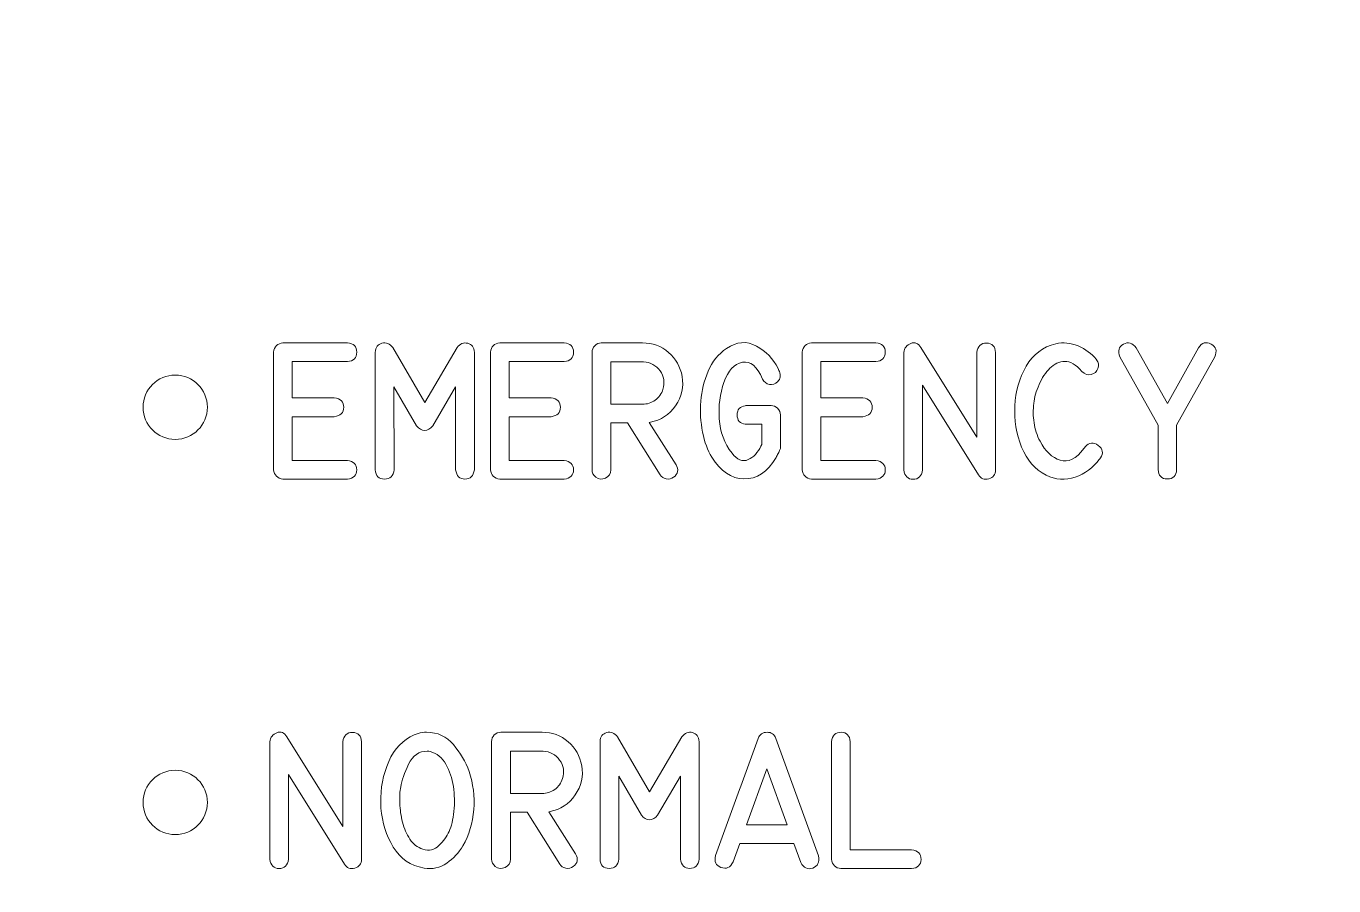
# Model space of a CAD drawing. Header units: millimetres. Extents: x -213 to 146, y -128 to 100.
# Drawn here: x -33.68 to -3.2, y -110.78 to -90.73 of the extents above; entities that cross this region are included whole.
import ezdxf

# ---------------------------------------------------------------- set-up
doc = ezdxf.new("R2010")
doc.units = ezdxf.units.MM
doc.header["$MEASUREMENT"] = 0
doc.layers.add('CUT', color=7, linetype='Continuous')
doc.layers.add('Engrave', color=7, linetype='Continuous')

msp = doc.modelspace()

# ---------------------------------------------------------------- linework, layer by layer
at = {"layer": 'CUT', "color": 250, "lineweight": 9}
msp.add_open_spline([(44.8641, -128.0302), (44.8641, -128.0302), (65.7599, -128.0302), (65.7599, -128.0302), (65.7599, -128.0302), (66.158, -128.03), (66.5397, -127.8716), (66.821, -127.5899), (66.821, -127.5899), (67.1023, -127.3083), (67.2602, -126.9283), (67.2599, -126.5302), (67.2599, -126.5302), (67.2599, -126.5302), (67.2599, -114.5427), (67.2599, -114.5427), (67.2599, -114.5427), (67.2589, -112.9524), (67.8897, -111.4269), (69.0135, -110.3017), (69.0135, -110.3017), (70.1373, -109.1764), (71.6696, -108.5437), (73.2599, -108.5427), (73.2599, -108.5427), (73.2599, -108.5427), (75.7224, -108.5427), (75.7224, -108.5427), (75.7224, -108.5427), (76.1205, -108.5425), (76.5022, -108.3841), (76.7835, -108.1024), (76.7835, -108.1024), (77.0648, -107.8208), (77.2227, -107.4408), (77.2224, -107.0427), (77.2224, -107.0427), (77.2224, -107.0427), (77.2224, -74.4177), (77.2224, -74.4177), (77.2224, -74.4177), (77.2222, -74.0196), (77.0638, -73.638), (76.7821, -73.3567), (76.7821, -73.3567), (76.5005, -73.0754), (76.1205, -72.9175), (75.7224, -72.9177), (75.7224, -72.9177), (75.7224, -72.9177), (73.2599, -72.9177), (73.2599, -72.9177), (73.2599, -72.9177), (71.6696, -72.9187), (70.1441, -72.288), (69.0189, -71.1642), (69.0189, -71.1642), (67.8937, -70.0404), (67.2609, -68.508), (67.2599, -66.9177), (67.2599, -66.9177), (67.2599, -66.9177), (67.2599, -54.9302), (67.2599, -54.9302), (67.2599, -54.9302), (67.2597, -54.5321), (67.1013, -54.1505), (66.8196, -53.8692), (66.8196, -53.8692), (66.538, -53.5879), (66.158, -53.43), (65.7599, -53.4302), (65.7599, -53.4302), (65.7599, -53.4302), (-55.7651, -53.4302), (-55.7651, -53.4302), (-55.7651, -53.4302), (-56.1631, -53.4305), (-56.5448, -53.5889), (-56.8261, -53.8705), (-56.8261, -53.8705), (-57.1074, -54.1522), (-57.2653, -54.5321), (-57.2651, -54.9302), (-57.2651, -54.9302), (-57.2651, -54.9302), (-57.2651, -66.9177), (-57.2651, -66.9177), (-57.2651, -66.9177), (-57.2641, -68.508), (-57.8948, -70.0336), (-59.0186, -71.1588), (-59.0186, -71.1588), (-60.1424, -72.284), (-61.6748, -72.9167), (-63.2651, -72.9177), (-63.2651, -72.9177), (-63.2651, -72.9177), (-65.7276, -72.9177), (-65.7276, -72.9177), (-65.7276, -72.9177), (-66.1256, -72.918), (-66.5073, -73.0764), (-66.7886, -73.358), (-66.7886, -73.358), (-67.0699, -73.6397), (-67.2278, -74.0196), (-67.2276, -74.4177), (-67.2276, -74.4177), (-67.2276, -74.4177), (-67.2276, -107.0427), (-67.2276, -107.0427), (-67.2276, -107.0427), (-67.2273, -107.4408), (-67.0689, -107.8225), (-66.7873, -108.1038), (-66.7873, -108.1038), (-66.5056, -108.3851), (-66.1256, -108.543), (-65.7276, -108.5427), (-65.7276, -108.5427), (-65.7276, -108.5427), (-63.2651, -108.5427), (-63.2651, -108.5427), (-63.2651, -108.5427), (-61.6748, -108.5417), (-60.1492, -109.1725), (-59.024, -110.2963), (-59.024, -110.2963), (-57.8988, -111.4201), (-57.2661, -112.9524), (-57.2651, -114.5427), (-57.2651, -114.5427), (-57.2651, -114.5427), (-57.2651, -126.5302), (-57.2651, -126.5302), (-57.2651, -126.5302), (-57.2648, -126.9283), (-57.1064, -127.31), (-56.8248, -127.5913), (-56.8248, -127.5913), (-56.5431, -127.8726), (-56.1631, -128.0305), (-55.7651, -128.0302), (-55.7651, -128.0302), (-55.7651, -128.0302), (44.8641, -128.0302), (44.8641, -128.0302)], degree=3, knots=[0, 0, 0, 0, 0.0263158, 0.0263158, 0.0263158, 0.0263158, 0.0526316, 0.0526316, 0.0526316, 0.0526316, 0.0789474, 0.0789474, 0.0789474, 0.0789474, 0.1052632, 0.1052632, 0.1052632, 0.1052632, 0.1315789, 0.1315789, 0.1315789, 0.1315789, 0.1578947, 0.1578947, 0.1578947, 0.1578947, 0.1842105, 0.1842105, 0.1842105, 0.1842105, 0.2105263, 0.2105263, 0.2105263, 0.2105263, 0.2368421, 0.2368421, 0.2368421, 0.2368421, 0.2631579, 0.2631579, 0.2631579, 0.2631579, 0.2894737, 0.2894737, 0.2894737, 0.2894737, 0.3157895, 0.3157895, 0.3157895, 0.3157895, 0.3421053, 0.3421053, 0.3421053, 0.3421053, 0.3684211, 0.3684211, 0.3684211, 0.3684211, 0.3947368, 0.3947368, 0.3947368, 0.3947368, 0.4210526, 0.4210526, 0.4210526, 0.4210526, 0.4473684, 0.4473684, 0.4473684, 0.4473684, 0.4736842, 0.4736842, 0.4736842, 0.4736842, 0.5, 0.5, 0.5, 0.5, 0.5263158, 0.5263158, 0.5263158, 0.5263158, 0.5526316, 0.5526316, 0.5526316, 0.5526316, 0.5789474, 0.5789474, 0.5789474, 0.5789474, 0.6052632, 0.6052632, 0.6052632, 0.6052632, 0.6315789, 0.6315789, 0.6315789, 0.6315789, 0.6578947, 0.6578947, 0.6578947, 0.6578947, 0.6842105, 0.6842105, 0.6842105, 0.6842105, 0.7105263, 0.7105263, 0.7105263, 0.7105263, 0.7368421, 0.7368421, 0.7368421, 0.7368421, 0.7631579, 0.7631579, 0.7631579, 0.7631579, 0.7894737, 0.7894737, 0.7894737, 0.7894737, 0.8157895, 0.8157895, 0.8157895, 0.8157895, 0.8421053, 0.8421053, 0.8421053, 0.8421053, 0.8684211, 0.8684211, 0.8684211, 0.8684211, 0.8947368, 0.8947368, 0.8947368, 0.8947368, 0.9210526, 0.9210526, 0.9210526, 0.9210526, 0.9473684, 0.9473684, 0.9473684, 0.9473684, 1, 1, 1, 1], dxfattribs=at)
at = {"layer": 'Engrave', "color": 240, "lineweight": 9}
for points, knots in [([(-26.1956, -98.549), (-26.1956, -98.549), (-27.481, -98.549), (-27.481, -98.549), (-27.481, -98.549), (-27.481, -98.549), (-27.481, -99.3973), (-27.481, -99.3973), (-27.481, -99.3973), (-27.481, -99.3973), (-26.501, -99.3973), (-26.501, -99.3973), (-26.501, -99.3973), (-26.3544, -99.419), (-26.2814, -99.4925), (-26.2819, -99.6179), (-26.2819, -99.6179), (-26.2824, -99.7439), (-26.3555, -99.8169), (-26.501, -99.8375), (-26.501, -99.8375), (-26.501, -99.8375), (-27.481, -99.8375), (-27.481, -99.8375), (-27.481, -99.8375), (-27.481, -99.8375), (-27.481, -100.8562), (-27.481, -100.8562), (-27.481, -100.8562), (-27.481, -100.8562), (-26.1956, -100.8562), (-26.1956, -100.8562), (-26.1956, -100.8562), (-26.0501, -100.8779), (-25.9771, -100.9504), (-25.9771, -101.0747), (-25.9771, -101.0747), (-25.9771, -101.1986), (-26.0501, -101.2711), (-26.1956, -101.2917), (-26.1956, -101.2917), (-26.1956, -101.2917), (-27.6964, -101.2917), (-27.6964, -101.2917), (-27.6964, -101.2917), (-27.8255, -101.2753), (-27.899, -101.2017), (-27.9165, -101.0716), (-27.9165, -101.0716), (-27.9165, -101.0716), (-27.9165, -98.3337), (-27.9165, -98.3337), (-27.9165, -98.3337), (-27.8969, -98.1971), (-27.8234, -98.1252), (-27.6964, -98.1167), (-27.6964, -98.1167), (-27.6964, -98.1167), (-26.1956, -98.1167), (-26.1956, -98.1167), (-26.1956, -98.1167), (-26.0501, -98.1278), (-25.9771, -98.2008), (-25.9776, -98.3347), (-25.9776, -98.3347), (-25.9782, -98.4686), (-26.0512, -98.54), (-26.1956, -98.549)], [0, 0, 0, 0, 0.0555556, 0.0555556, 0.0555556, 0.0555556, 0.1111111, 0.1111111, 0.1111111, 0.1111111, 0.1666667, 0.1666667, 0.1666667, 0.1666667, 0.2222222, 0.2222222, 0.2222222, 0.2222222, 0.2777778, 0.2777778, 0.2777778, 0.2777778, 0.3333333, 0.3333333, 0.3333333, 0.3333333, 0.3888889, 0.3888889, 0.3888889, 0.3888889, 0.4444444, 0.4444444, 0.4444444, 0.4444444, 0.5, 0.5, 0.5, 0.5, 0.5555556, 0.5555556, 0.5555556, 0.5555556, 0.6111111, 0.6111111, 0.6111111, 0.6111111, 0.6666667, 0.6666667, 0.6666667, 0.6666667, 0.7222222, 0.7222222, 0.7222222, 0.7222222, 0.7777778, 0.7777778, 0.7777778, 0.7777778, 0.8333333, 0.8333333, 0.8333333, 0.8333333, 0.8888889, 0.8888889, 0.8888889, 0.8888889, 1, 1, 1, 1]), ([(-23.235, -101.0747), (-23.2578, -101.2192), (-23.3308, -101.2917), (-23.4541, -101.2912), (-23.4541, -101.2912), (-23.5779, -101.2906), (-23.6504, -101.2181), (-23.6721, -101.0747), (-23.6721, -101.0747), (-23.6721, -101.0747), (-23.6721, -99.1385), (-23.6721, -99.1385), (-23.6721, -99.1385), (-23.6721, -99.1385), (-24.2039, -100.0482), (-24.2039, -100.0482), (-24.2039, -100.0482), (-24.2605, -100.1164), (-24.324, -100.1524), (-24.3939, -100.1556), (-24.3939, -100.1556), (-24.4637, -100.1582), (-24.5256, -100.1228), (-24.5807, -100.0482), (-24.5807, -100.0482), (-24.5807, -100.0482), (-25.1093, -99.1428), (-25.1093, -99.1428), (-25.1093, -99.1428), (-25.1093, -99.1428), (-25.1077, -101.0747), (-25.1077, -101.0747), (-25.1077, -101.0747), (-25.1241, -101.2181), (-25.1987, -101.2901), (-25.3316, -101.2896), (-25.3316, -101.2896), (-25.4644, -101.2891), (-25.5358, -101.2171), (-25.5464, -101.0747), (-25.5464, -101.0747), (-25.5464, -101.0747), (-25.5464, -98.3368), (-25.5464, -98.3368), (-25.5464, -98.3368), (-25.5379, -98.2178), (-25.4861, -98.1469), (-25.3898, -98.1236), (-25.3898, -98.1236), (-25.2935, -98.1003), (-25.2098, -98.1331), (-25.1384, -98.222), (-25.1384, -98.222), (-25.1384, -98.222), (-24.3928, -99.5042), (-24.3928, -99.5042), (-24.3928, -99.5042), (-24.3928, -99.5042), (-23.6393, -98.222), (-23.6393, -98.222), (-23.6393, -98.222), (-23.5684, -98.1331), (-23.4853, -98.1008), (-23.3906, -98.1246), (-23.3906, -98.1246), (-23.2964, -98.1484), (-23.244, -98.2188), (-23.235, -98.3368), (-23.235, -98.3368), (-23.235, -98.3368), (-23.235, -101.0747), (-23.235, -101.0747)], [0, 0, 0, 0, 0.0526316, 0.0526316, 0.0526316, 0.0526316, 0.1052632, 0.1052632, 0.1052632, 0.1052632, 0.1578947, 0.1578947, 0.1578947, 0.1578947, 0.2105263, 0.2105263, 0.2105263, 0.2105263, 0.2631579, 0.2631579, 0.2631579, 0.2631579, 0.3157895, 0.3157895, 0.3157895, 0.3157895, 0.3684211, 0.3684211, 0.3684211, 0.3684211, 0.4210526, 0.4210526, 0.4210526, 0.4210526, 0.4736842, 0.4736842, 0.4736842, 0.4736842, 0.5263158, 0.5263158, 0.5263158, 0.5263158, 0.5789474, 0.5789474, 0.5789474, 0.5789474, 0.6315789, 0.6315789, 0.6315789, 0.6315789, 0.6842105, 0.6842105, 0.6842105, 0.6842105, 0.7368421, 0.7368421, 0.7368421, 0.7368421, 0.7894737, 0.7894737, 0.7894737, 0.7894737, 0.8421053, 0.8421053, 0.8421053, 0.8421053, 0.8947368, 0.8947368, 0.8947368, 0.8947368, 1, 1, 1, 1]), ([(-21.1421, -98.549), (-21.1421, -98.549), (-22.4275, -98.549), (-22.4275, -98.549), (-22.4275, -98.549), (-22.4275, -98.549), (-22.4275, -99.3973), (-22.4275, -99.3973), (-22.4275, -99.3973), (-22.4275, -99.3973), (-21.4475, -99.3973), (-21.4475, -99.3973), (-21.4475, -99.3973), (-21.3009, -99.419), (-21.2279, -99.4925), (-21.2284, -99.6179), (-21.2284, -99.6179), (-21.2289, -99.7439), (-21.302, -99.8169), (-21.4475, -99.8375), (-21.4475, -99.8375), (-21.4475, -99.8375), (-22.4275, -99.8375), (-22.4275, -99.8375), (-22.4275, -99.8375), (-22.4275, -99.8375), (-22.4275, -100.8562), (-22.4275, -100.8562), (-22.4275, -100.8562), (-22.4275, -100.8562), (-21.1421, -100.8562), (-21.1421, -100.8562), (-21.1421, -100.8562), (-20.9966, -100.8779), (-20.9236, -100.9504), (-20.9236, -101.0747), (-20.9236, -101.0747), (-20.9236, -101.1986), (-20.9966, -101.2711), (-21.1421, -101.2917), (-21.1421, -101.2917), (-21.1421, -101.2917), (-22.6429, -101.2917), (-22.6429, -101.2917), (-22.6429, -101.2917), (-22.772, -101.2753), (-22.8455, -101.2017), (-22.863, -101.0716), (-22.863, -101.0716), (-22.863, -101.0716), (-22.863, -98.3337), (-22.863, -98.3337), (-22.863, -98.3337), (-22.8434, -98.1971), (-22.7699, -98.1252), (-22.6429, -98.1167), (-22.6429, -98.1167), (-22.6429, -98.1167), (-21.1421, -98.1167), (-21.1421, -98.1167), (-21.1421, -98.1167), (-20.9966, -98.1278), (-20.9236, -98.2008), (-20.9241, -98.3347), (-20.9241, -98.3347), (-20.9247, -98.4686), (-20.9977, -98.54), (-21.1421, -98.549)], [0, 0, 0, 0, 0.0555556, 0.0555556, 0.0555556, 0.0555556, 0.1111111, 0.1111111, 0.1111111, 0.1111111, 0.1666667, 0.1666667, 0.1666667, 0.1666667, 0.2222222, 0.2222222, 0.2222222, 0.2222222, 0.2777778, 0.2777778, 0.2777778, 0.2777778, 0.3333333, 0.3333333, 0.3333333, 0.3333333, 0.3888889, 0.3888889, 0.3888889, 0.3888889, 0.4444444, 0.4444444, 0.4444444, 0.4444444, 0.5, 0.5, 0.5, 0.5, 0.5555556, 0.5555556, 0.5555556, 0.5555556, 0.6111111, 0.6111111, 0.6111111, 0.6111111, 0.6666667, 0.6666667, 0.6666667, 0.6666667, 0.7222222, 0.7222222, 0.7222222, 0.7222222, 0.7777778, 0.7777778, 0.7777778, 0.7777778, 0.8333333, 0.8333333, 0.8333333, 0.8333333, 0.8888889, 0.8888889, 0.8888889, 0.8888889, 1, 1, 1, 1]), ([(-18.535, -100.9551), (-18.4688, -101.0721), (-18.4874, -101.17), (-18.5905, -101.2499), (-18.5905, -101.2499), (-18.6403, -101.2848), (-18.6974, -101.297), (-18.762, -101.2853), (-18.762, -101.2853), (-18.8266, -101.2742), (-18.8736, -101.242), (-18.9038, -101.1896), (-18.9038, -101.1896), (-18.9038, -101.1896), (-19.6679, -99.9815), (-19.6679, -99.9815), (-19.6679, -99.9815), (-19.6679, -99.9815), (-20.0558, -99.9815), (-20.0558, -99.9815), (-20.0558, -99.9815), (-20.0558, -99.9815), (-20.0558, -101.0732), (-20.0558, -101.0732), (-20.0558, -101.0732), (-20.0558, -101.1631), (-20.0966, -101.2277), (-20.178, -101.2679), (-20.178, -101.2679), (-20.2601, -101.3076), (-20.3363, -101.3002), (-20.4077, -101.2451), (-20.4077, -101.2451), (-20.4643, -101.2028), (-20.4929, -101.1456), (-20.4929, -101.0732), (-20.4929, -101.0732), (-20.4929, -101.0732), (-20.4929, -98.3337), (-20.4929, -98.3337), (-20.4929, -98.3337), (-20.4929, -98.2739), (-20.4717, -98.2225), (-20.4299, -98.1802), (-20.4299, -98.1802), (-20.3881, -98.1379), (-20.3368, -98.1167), (-20.2759, -98.1167), (-20.2759, -98.1167), (-20.2759, -98.1167), (-19.3134, -98.1167), (-19.3134, -98.1167), (-19.3134, -98.1167), (-19.0816, -98.1167), (-18.8805, -98.1903), (-18.7101, -98.3374), (-18.7101, -98.3374), (-18.5397, -98.485), (-18.4334, -98.6718), (-18.3921, -98.8983), (-18.3921, -98.8983), (-18.3487, -99.1412), (-18.4, -99.3682), (-18.5466, -99.5793), (-18.5466, -99.5793), (-18.6927, -99.791), (-18.8869, -99.919), (-19.1287, -99.9645), (-19.1287, -99.9645), (-19.1287, -99.9645), (-19.1583, -99.9693), (-19.1583, -99.9693), (-19.1583, -99.9693), (-19.1583, -99.9693), (-18.535, -100.9551), (-18.535, -100.9551)], [0, 0, 0, 0, 0.05, 0.05, 0.05, 0.05, 0.1, 0.1, 0.1, 0.1, 0.15, 0.15, 0.15, 0.15, 0.2, 0.2, 0.2, 0.2, 0.25, 0.25, 0.25, 0.25, 0.3, 0.3, 0.3, 0.3, 0.35, 0.35, 0.35, 0.35, 0.4, 0.4, 0.4, 0.4, 0.45, 0.45, 0.45, 0.45, 0.5, 0.5, 0.5, 0.5, 0.55, 0.55, 0.55, 0.55, 0.6, 0.6, 0.6, 0.6, 0.65, 0.65, 0.65, 0.65, 0.7, 0.7, 0.7, 0.7, 0.75, 0.75, 0.75, 0.75, 0.8, 0.8, 0.8, 0.8, 0.85, 0.85, 0.85, 0.85, 0.9, 0.9, 0.9, 0.9, 1, 1, 1, 1]), ([(-16.9056, -100.0127), (-16.9056, -100.0127), (-16.9194, -100.0111), (-16.9194, -100.0111), (-16.9194, -100.0111), (-17.0459, -99.9958), (-17.1088, -99.9238), (-17.1088, -99.7957), (-17.1088, -99.7957), (-17.1088, -99.6677), (-17.0459, -99.5957), (-16.9194, -99.5804), (-16.9194, -99.5804), (-16.9194, -99.5804), (-16.9056, -99.5772), (-16.9056, -99.5772), (-16.9056, -99.5772), (-16.9056, -99.5772), (-16.8919, -99.5772), (-16.8919, -99.5772), (-16.8919, -99.5772), (-16.8919, -99.5772), (-16.3199, -99.5772), (-16.3199, -99.5772), (-16.3199, -99.5772), (-16.2595, -99.5772), (-16.2082, -99.5984), (-16.1653, -99.6412), (-16.1653, -99.6412), (-16.1225, -99.6841), (-16.1013, -99.7359), (-16.1013, -99.7957), (-16.1013, -99.7957), (-16.1013, -99.7957), (-16.1013, -100.5816), (-16.1013, -100.5816), (-16.1013, -100.5816), (-16.1013, -100.5816), (-16.1198, -100.6218), (-16.1198, -100.6218), (-16.1198, -100.6218), (-16.1198, -100.6218), (-16.1304, -100.6466), (-16.1304, -100.6466), (-16.1304, -100.6466), (-16.1304, -100.6466), (-16.1415, -100.6699), (-16.1415, -100.6699), (-16.1415, -100.6699), (-16.1415, -100.6699), (-16.1537, -100.6932), (-16.1537, -100.6932), (-16.1537, -100.6932), (-16.1537, -100.6932), (-16.1664, -100.7165), (-16.1664, -100.7165), (-16.1664, -100.7165), (-16.1664, -100.7165), (-16.177, -100.7398), (-16.177, -100.7398), (-16.177, -100.7398), (-16.177, -100.7398), (-16.1897, -100.7631), (-16.1897, -100.7631), (-16.1897, -100.7631), (-16.1897, -100.7631), (-16.2034, -100.7863), (-16.2034, -100.7863), (-16.2034, -100.7863), (-16.404, -101.1271), (-16.6532, -101.2938), (-16.9506, -101.2864), (-16.9506, -101.2864), (-17.2485, -101.2785), (-17.4983, -101.1102), (-17.701, -100.7816), (-17.701, -100.7816), (-17.7973, -100.6255), (-17.8682, -100.4302), (-17.9148, -100.1947), (-17.9148, -100.1947), (-17.9613, -99.9598), (-17.9756, -99.7195), (-17.9566, -99.474), (-17.9566, -99.474), (-17.9381, -99.2285), (-17.8809, -98.9951), (-17.7857, -98.7734), (-17.7857, -98.7734), (-17.6899, -98.5517), (-17.547, -98.3755), (-17.357, -98.2453), (-17.357, -98.2453), (-17.1189, -98.0839), (-16.8877, -98.0654), (-16.6622, -98.1887), (-16.6622, -98.1887), (-16.4368, -98.3125), (-16.2685, -98.4855), (-16.1569, -98.7088), (-16.1569, -98.7088), (-16.1569, -98.7088), (-16.1447, -98.7337), (-16.1447, -98.7337), (-16.1447, -98.7337), (-16.1447, -98.7337), (-16.1352, -98.7554), (-16.1352, -98.7554), (-16.1352, -98.7554), (-16.1352, -98.7554), (-16.123, -98.7787), (-16.123, -98.7787), (-16.123, -98.7787), (-16.0876, -98.8766), (-16.1013, -98.957), (-16.1632, -99.0189), (-16.1632, -99.0189), (-16.223, -99.0777), (-16.2881, -99.0999), (-16.3585, -99.0851), (-16.3585, -99.0851), (-16.4289, -99.0697), (-16.4828, -99.0285), (-16.5215, -98.9602), (-16.5215, -98.9602), (-16.6421, -98.6602), (-16.7977, -98.5294), (-16.9887, -98.5681), (-16.9887, -98.5681), (-17.1792, -98.6062), (-17.3221, -98.7623), (-17.4174, -99.0359), (-17.4174, -99.0359), (-17.5105, -99.3004), (-17.547, -99.5851), (-17.5274, -99.8894), (-17.5274, -99.8894), (-17.5078, -100.1937), (-17.4084, -100.4593), (-17.2295, -100.6853), (-17.2295, -100.6853), (-17.1067, -100.8435), (-16.9818, -100.8943), (-16.8543, -100.8377), (-16.8543, -100.8377), (-16.7273, -100.7805), (-16.6273, -100.6747), (-16.5538, -100.5196), (-16.5538, -100.5196), (-16.5538, -100.5196), (-16.5368, -100.4858), (-16.5368, -100.4858), (-16.5368, -100.4858), (-16.5368, -100.4858), (-16.5368, -100.0127), (-16.5368, -100.0127), (-16.5368, -100.0127), (-16.5368, -100.0127), (-16.9056, -100.0127), (-16.9056, -100.0127)], [0, 0, 0, 0, 0.0243902, 0.0243902, 0.0243902, 0.0243902, 0.0487805, 0.0487805, 0.0487805, 0.0487805, 0.0731707, 0.0731707, 0.0731707, 0.0731707, 0.097561, 0.097561, 0.097561, 0.097561, 0.1219512, 0.1219512, 0.1219512, 0.1219512, 0.1463415, 0.1463415, 0.1463415, 0.1463415, 0.1707317, 0.1707317, 0.1707317, 0.1707317, 0.195122, 0.195122, 0.195122, 0.195122, 0.2195122, 0.2195122, 0.2195122, 0.2195122, 0.2439024, 0.2439024, 0.2439024, 0.2439024, 0.2682927, 0.2682927, 0.2682927, 0.2682927, 0.2926829, 0.2926829, 0.2926829, 0.2926829, 0.3170732, 0.3170732, 0.3170732, 0.3170732, 0.3414634, 0.3414634, 0.3414634, 0.3414634, 0.3658537, 0.3658537, 0.3658537, 0.3658537, 0.3902439, 0.3902439, 0.3902439, 0.3902439, 0.4146341, 0.4146341, 0.4146341, 0.4146341, 0.4390244, 0.4390244, 0.4390244, 0.4390244, 0.4634146, 0.4634146, 0.4634146, 0.4634146, 0.4878049, 0.4878049, 0.4878049, 0.4878049, 0.5121951, 0.5121951, 0.5121951, 0.5121951, 0.5365854, 0.5365854, 0.5365854, 0.5365854, 0.5609756, 0.5609756, 0.5609756, 0.5609756, 0.5853659, 0.5853659, 0.5853659, 0.5853659, 0.6097561, 0.6097561, 0.6097561, 0.6097561, 0.6341463, 0.6341463, 0.6341463, 0.6341463, 0.6585366, 0.6585366, 0.6585366, 0.6585366, 0.6829268, 0.6829268, 0.6829268, 0.6829268, 0.7073171, 0.7073171, 0.7073171, 0.7073171, 0.7317073, 0.7317073, 0.7317073, 0.7317073, 0.7560976, 0.7560976, 0.7560976, 0.7560976, 0.7804878, 0.7804878, 0.7804878, 0.7804878, 0.804878, 0.804878, 0.804878, 0.804878, 0.8292683, 0.8292683, 0.8292683, 0.8292683, 0.8536585, 0.8536585, 0.8536585, 0.8536585, 0.8780488, 0.8780488, 0.8780488, 0.8780488, 0.902439, 0.902439, 0.902439, 0.902439, 0.9268293, 0.9268293, 0.9268293, 0.9268293, 0.9512195, 0.9512195, 0.9512195, 0.9512195, 1, 1, 1, 1]), ([(-13.8751, -98.549), (-13.8751, -98.549), (-15.1605, -98.549), (-15.1605, -98.549), (-15.1605, -98.549), (-15.1605, -98.549), (-15.1605, -99.3973), (-15.1605, -99.3973), (-15.1605, -99.3973), (-15.1605, -99.3973), (-14.1805, -99.3973), (-14.1805, -99.3973), (-14.1805, -99.3973), (-14.0339, -99.419), (-13.9609, -99.4925), (-13.9614, -99.6179), (-13.9614, -99.6179), (-13.9619, -99.7439), (-14.035, -99.8169), (-14.1805, -99.8375), (-14.1805, -99.8375), (-14.1805, -99.8375), (-15.1605, -99.8375), (-15.1605, -99.8375), (-15.1605, -99.8375), (-15.1605, -99.8375), (-15.1605, -100.8562), (-15.1605, -100.8562), (-15.1605, -100.8562), (-15.1605, -100.8562), (-13.8751, -100.8562), (-13.8751, -100.8562), (-13.8751, -100.8562), (-13.7296, -100.8779), (-13.6566, -100.9504), (-13.6566, -101.0747), (-13.6566, -101.0747), (-13.6566, -101.1986), (-13.7296, -101.2711), (-13.8751, -101.2917), (-13.8751, -101.2917), (-13.8751, -101.2917), (-15.3759, -101.2917), (-15.3759, -101.2917), (-15.3759, -101.2917), (-15.505, -101.2753), (-15.5785, -101.2017), (-15.596, -101.0716), (-15.596, -101.0716), (-15.596, -101.0716), (-15.596, -98.3337), (-15.596, -98.3337), (-15.596, -98.3337), (-15.5764, -98.1971), (-15.5029, -98.1252), (-15.3759, -98.1167), (-15.3759, -98.1167), (-15.3759, -98.1167), (-13.8751, -98.1167), (-13.8751, -98.1167), (-13.8751, -98.1167), (-13.7296, -98.1278), (-13.6566, -98.2008), (-13.6571, -98.3347), (-13.6571, -98.3347), (-13.6577, -98.4686), (-13.7307, -98.54), (-13.8751, -98.549)], [0, 0, 0, 0, 0.0555556, 0.0555556, 0.0555556, 0.0555556, 0.1111111, 0.1111111, 0.1111111, 0.1111111, 0.1666667, 0.1666667, 0.1666667, 0.1666667, 0.2222222, 0.2222222, 0.2222222, 0.2222222, 0.2777778, 0.2777778, 0.2777778, 0.2777778, 0.3333333, 0.3333333, 0.3333333, 0.3333333, 0.3888889, 0.3888889, 0.3888889, 0.3888889, 0.4444444, 0.4444444, 0.4444444, 0.4444444, 0.5, 0.5, 0.5, 0.5, 0.5555556, 0.5555556, 0.5555556, 0.5555556, 0.6111111, 0.6111111, 0.6111111, 0.6111111, 0.6666667, 0.6666667, 0.6666667, 0.6666667, 0.7222222, 0.7222222, 0.7222222, 0.7222222, 0.7777778, 0.7777778, 0.7777778, 0.7777778, 0.8333333, 0.8333333, 0.8333333, 0.8333333, 0.8888889, 0.8888889, 0.8888889, 0.8888889, 1, 1, 1, 1]), ([(-11.0849, -101.0779), (-11.0849, -101.1864), (-11.1373, -101.2552), (-11.2421, -101.2848), (-11.2421, -101.2848), (-11.3474, -101.3139), (-11.4283, -101.2832), (-11.4865, -101.1922), (-11.4865, -101.1922), (-11.4865, -101.1922), (-12.7888, -99.1041), (-12.7888, -99.1041), (-12.7888, -99.1041), (-12.7888, -99.1041), (-12.7888, -101.0779), (-12.7888, -101.0779), (-12.7888, -101.0779), (-12.8116, -101.2224), (-12.8846, -101.2949), (-13.0079, -101.2949), (-13.0079, -101.2949), (-13.1317, -101.2949), (-13.2042, -101.2224), (-13.2259, -101.0779), (-13.2259, -101.0779), (-13.2259, -101.0779), (-13.2259, -98.34), (-13.2259, -98.34), (-13.2259, -98.34), (-13.2106, -98.2326), (-13.1555, -98.1617), (-13.0608, -98.1273), (-13.0608, -98.1273), (-12.9661, -98.0934), (-12.8872, -98.1257), (-12.8243, -98.2236), (-12.8243, -98.2236), (-12.8243, -98.2236), (-11.522, -100.3149), (-11.522, -100.3149), (-11.522, -100.3149), (-11.522, -100.3149), (-11.522, -98.34), (-11.522, -98.34), (-11.522, -98.34), (-11.5024, -98.1924), (-11.4273, -98.1188), (-11.2966, -98.1204), (-11.2966, -98.1204), (-11.1659, -98.122), (-11.0955, -98.195), (-11.0849, -98.34), (-11.0849, -98.34), (-11.0849, -98.34), (-11.0849, -101.0779), (-11.0849, -101.0779)], [0, 0, 0, 0, 0.0666667, 0.0666667, 0.0666667, 0.0666667, 0.1333333, 0.1333333, 0.1333333, 0.1333333, 0.2, 0.2, 0.2, 0.2, 0.2666667, 0.2666667, 0.2666667, 0.2666667, 0.3333333, 0.3333333, 0.3333333, 0.3333333, 0.4, 0.4, 0.4, 0.4, 0.4666667, 0.4666667, 0.4666667, 0.4666667, 0.5333333, 0.5333333, 0.5333333, 0.5333333, 0.6, 0.6, 0.6, 0.6, 0.6666667, 0.6666667, 0.6666667, 0.6666667, 0.7333333, 0.7333333, 0.7333333, 0.7333333, 0.8, 0.8, 0.8, 0.8, 0.8666667, 0.8666667, 0.8666667, 0.8666667, 1, 1, 1, 1]), ([(-8.6434, -100.7953), (-8.6434, -100.7953), (-8.6571, -100.816), (-8.6571, -100.816), (-8.6571, -100.816), (-8.6603, -100.8197), (-8.6629, -100.8234), (-8.665, -100.8266), (-8.665, -100.8266), (-8.6666, -100.8297), (-8.6688, -100.8329), (-8.6709, -100.8361), (-8.6709, -100.8361), (-8.8127, -101.0271), (-8.9984, -101.1631), (-9.2286, -101.2446), (-9.2286, -101.2446), (-9.4583, -101.3256), (-9.6848, -101.3108), (-9.9081, -101.2002), (-9.9081, -101.2002), (-10.1674, -101.071), (-10.3579, -100.852), (-10.4796, -100.5429), (-10.4796, -100.5429), (-10.6007, -100.2339), (-10.6531, -99.9127), (-10.6362, -99.5793), (-10.6362, -99.5793), (-10.6187, -99.2459), (-10.5309, -98.9401), (-10.3727, -98.6607), (-10.3727, -98.6607), (-10.2139, -98.3818), (-9.9837, -98.2072), (-9.6816, -98.1368), (-9.6816, -98.1368), (-9.508, -98.0966), (-9.335, -98.1135), (-9.1625, -98.1871), (-9.1625, -98.1871), (-8.99, -98.2612), (-8.8481, -98.3649), (-8.7375, -98.4982), (-8.7375, -98.4982), (-8.7365, -98.4982), (-8.7338, -98.5014), (-8.7301, -98.5088), (-8.7301, -98.5088), (-8.6825, -98.5707), (-8.6725, -98.639), (-8.7005, -98.7125), (-8.7005, -98.7125), (-8.7285, -98.7866), (-8.7793, -98.8327), (-8.854, -98.8517), (-8.854, -98.8517), (-8.9333, -98.8723), (-9.0069, -98.8485), (-9.0741, -98.7803), (-9.0741, -98.7803), (-9.2127, -98.6189), (-9.3461, -98.5416), (-9.4741, -98.5474), (-9.4741, -98.5474), (-9.6022, -98.5538), (-9.717, -98.6067), (-9.8181, -98.7057), (-9.8181, -98.7057), (-9.9197, -98.8051), (-10.0038, -98.9321), (-10.071, -99.0872), (-10.071, -99.0872), (-10.1382, -99.2422), (-10.1795, -99.3872), (-10.1949, -99.5227), (-10.1949, -99.5227), (-10.2134, -99.6735), (-10.2118, -99.8254), (-10.1896, -99.9778), (-10.1896, -99.9778), (-10.1674, -100.1302), (-10.1208, -100.2736), (-10.0493, -100.408), (-10.0493, -100.408), (-9.925, -100.6435), (-9.7689, -100.7911), (-9.5805, -100.8504), (-9.5805, -100.8504), (-9.3916, -100.9102), (-9.2074, -100.8197), (-9.0275, -100.58), (-9.0275, -100.58), (-9.0191, -100.5699), (-9.0095, -100.5562), (-8.9979, -100.5398), (-8.9979, -100.5398), (-8.9011, -100.4323), (-8.7984, -100.4212), (-8.6904, -100.5064), (-8.6904, -100.5064), (-8.5825, -100.5916), (-8.5666, -100.6879), (-8.6434, -100.7953)], [0, 0, 0, 0, 0.037037, 0.037037, 0.037037, 0.037037, 0.0740741, 0.0740741, 0.0740741, 0.0740741, 0.1111111, 0.1111111, 0.1111111, 0.1111111, 0.1481481, 0.1481481, 0.1481481, 0.1481481, 0.1851852, 0.1851852, 0.1851852, 0.1851852, 0.2222222, 0.2222222, 0.2222222, 0.2222222, 0.2592593, 0.2592593, 0.2592593, 0.2592593, 0.2962963, 0.2962963, 0.2962963, 0.2962963, 0.3333333, 0.3333333, 0.3333333, 0.3333333, 0.3703704, 0.3703704, 0.3703704, 0.3703704, 0.4074074, 0.4074074, 0.4074074, 0.4074074, 0.4444444, 0.4444444, 0.4444444, 0.4444444, 0.4814815, 0.4814815, 0.4814815, 0.4814815, 0.5185185, 0.5185185, 0.5185185, 0.5185185, 0.5555556, 0.5555556, 0.5555556, 0.5555556, 0.5925926, 0.5925926, 0.5925926, 0.5925926, 0.6296296, 0.6296296, 0.6296296, 0.6296296, 0.6666667, 0.6666667, 0.6666667, 0.6666667, 0.7037037, 0.7037037, 0.7037037, 0.7037037, 0.7407407, 0.7407407, 0.7407407, 0.7407407, 0.7777778, 0.7777778, 0.7777778, 0.7777778, 0.8148148, 0.8148148, 0.8148148, 0.8148148, 0.8518519, 0.8518519, 0.8518519, 0.8518519, 0.8888889, 0.8888889, 0.8888889, 0.8888889, 0.9259259, 0.9259259, 0.9259259, 0.9259259, 1, 1, 1, 1]), ([(-6.3531, -98.2299), (-6.2727, -98.1088), (-6.1753, -98.0802), (-6.061, -98.1432), (-6.061, -98.1432), (-5.9467, -98.2061), (-5.9176, -98.3046), (-5.9732, -98.439), (-5.9732, -98.439), (-5.9732, -98.439), (-6.8648, -100.0312), (-6.8648, -100.0312), (-6.8648, -100.0312), (-6.8648, -100.0312), (-6.8648, -101.0684), (-6.8648, -101.0684), (-6.8648, -101.0684), (-6.8744, -101.215), (-6.9463, -101.2885), (-7.0813, -101.2885), (-7.0813, -101.2885), (-7.2162, -101.2885), (-7.2882, -101.215), (-7.2972, -101.0684), (-7.2972, -101.0684), (-7.2972, -101.0684), (-7.2972, -100.0312), (-7.2972, -100.0312), (-7.2972, -100.0312), (-7.2972, -100.0312), (-8.1872, -98.439), (-8.1872, -98.439), (-8.1872, -98.439), (-8.2423, -98.3056), (-8.2142, -98.2077), (-8.1036, -98.1453), (-8.1036, -98.1453), (-7.993, -98.0828), (-7.8941, -98.1109), (-7.8073, -98.2299), (-7.8073, -98.2299), (-7.8073, -98.2299), (-7.0802, -99.529), (-7.0802, -99.529), (-7.0802, -99.529), (-7.0802, -99.529), (-6.3531, -98.2299), (-6.3531, -98.2299)], [0, 0, 0, 0, 0.0769231, 0.0769231, 0.0769231, 0.0769231, 0.1538462, 0.1538462, 0.1538462, 0.1538462, 0.2307692, 0.2307692, 0.2307692, 0.2307692, 0.3076923, 0.3076923, 0.3076923, 0.3076923, 0.3846154, 0.3846154, 0.3846154, 0.3846154, 0.4615385, 0.4615385, 0.4615385, 0.4615385, 0.5384615, 0.5384615, 0.5384615, 0.5384615, 0.6153846, 0.6153846, 0.6153846, 0.6153846, 0.6923077, 0.6923077, 0.6923077, 0.6923077, 0.7692308, 0.7692308, 0.7692308, 0.7692308, 0.8461538, 0.8461538, 0.8461538, 0.8461538, 1, 1, 1, 1]), ([(-19.3134, -99.546), (-19.2076, -99.546), (-19.1102, -99.5142), (-19.0208, -99.4497), (-19.0208, -99.4497), (-18.9313, -99.3856), (-18.8715, -99.302), (-18.8403, -99.1988), (-18.8403, -99.1988), (-18.7916, -99.0396), (-18.8139, -98.8956), (-18.907, -98.767), (-18.907, -98.767), (-19.0001, -98.6385), (-19.1282, -98.5675), (-19.2912, -98.5538), (-19.2912, -98.5538), (-19.2912, -98.5538), (-20.0558, -98.5538), (-20.0558, -98.5538), (-20.0558, -98.5538), (-20.0558, -98.5538), (-20.0558, -99.546), (-20.0558, -99.546), (-20.0558, -99.546), (-20.0558, -99.546), (-19.3134, -99.546), (-19.3134, -99.546)], [0, 0, 0, 0, 0.125, 0.125, 0.125, 0.125, 0.25, 0.25, 0.25, 0.25, 0.375, 0.375, 0.375, 0.375, 0.5, 0.5, 0.5, 0.5, 0.625, 0.625, 0.625, 0.625, 0.75, 0.75, 0.75, 0.75, 1, 1, 1, 1]), ([(-30.2081, -98.8657), (-30.6223, -98.8657), (-30.9581, -99.2015), (-30.9581, -99.6157), (-30.9581, -99.6157), (-30.9581, -100.0299), (-30.6223, -100.3657), (-30.2081, -100.3657), (-30.2081, -100.3657), (-29.7939, -100.3657), (-29.4581, -100.0299), (-29.4581, -99.6157), (-29.4581, -99.6157), (-29.4581, -99.2015), (-29.7939, -98.8657), (-30.2081, -98.8657)], [0, 0, 0, 0, 0.2, 0.2, 0.2, 0.2, 0.4, 0.4, 0.4, 0.4, 0.6, 0.6, 0.6, 0.6, 1, 1, 1, 1]), ([(-25.864, -110.1551), (-25.864, -110.2636), (-25.9164, -110.3324), (-26.0212, -110.362), (-26.0212, -110.362), (-26.1265, -110.3911), (-26.2074, -110.3604), (-26.2656, -110.2694), (-26.2656, -110.2694), (-26.2656, -110.2694), (-27.5679, -108.1813), (-27.5679, -108.1813), (-27.5679, -108.1813), (-27.5679, -108.1813), (-27.5679, -110.1551), (-27.5679, -110.1551), (-27.5679, -110.1551), (-27.5907, -110.2996), (-27.6637, -110.3721), (-27.787, -110.3721), (-27.787, -110.3721), (-27.9108, -110.3721), (-27.9833, -110.2996), (-28.005, -110.1551), (-28.005, -110.1551), (-28.005, -110.1551), (-28.005, -107.4172), (-28.005, -107.4172), (-28.005, -107.4172), (-27.9897, -107.3098), (-27.9346, -107.2389), (-27.8399, -107.2045), (-27.8399, -107.2045), (-27.7452, -107.1706), (-27.6663, -107.2029), (-27.6034, -107.3008), (-27.6034, -107.3008), (-27.6034, -107.3008), (-26.3011, -109.3921), (-26.3011, -109.3921), (-26.3011, -109.3921), (-26.3011, -109.3921), (-26.3011, -107.4172), (-26.3011, -107.4172), (-26.3011, -107.4172), (-26.2815, -107.2696), (-26.2064, -107.196), (-26.0757, -107.1976), (-26.0757, -107.1976), (-25.945, -107.1992), (-25.8746, -107.2722), (-25.864, -107.4172), (-25.864, -107.4172), (-25.864, -107.4172), (-25.864, -110.1551), (-25.864, -110.1551)], [0, 0, 0, 0, 0.0666667, 0.0666667, 0.0666667, 0.0666667, 0.1333333, 0.1333333, 0.1333333, 0.1333333, 0.2, 0.2, 0.2, 0.2, 0.2666667, 0.2666667, 0.2666667, 0.2666667, 0.3333333, 0.3333333, 0.3333333, 0.3333333, 0.4, 0.4, 0.4, 0.4, 0.4666667, 0.4666667, 0.4666667, 0.4666667, 0.5333333, 0.5333333, 0.5333333, 0.5333333, 0.6, 0.6, 0.6, 0.6, 0.6666667, 0.6666667, 0.6666667, 0.6666667, 0.7333333, 0.7333333, 0.7333333, 0.7333333, 0.8, 0.8, 0.8, 0.8, 0.8666667, 0.8666667, 0.8666667, 0.8666667, 1, 1, 1, 1]), ([(-23.3568, -108.1072), (-23.2621, -108.3935), (-23.2261, -108.6904), (-23.2494, -108.9984), (-23.2494, -108.9984), (-23.2727, -109.3063), (-23.3574, -109.5873), (-23.5029, -109.8418), (-23.5029, -109.8418), (-23.595, -110.0001), (-23.7204, -110.1345), (-23.8797, -110.2451), (-23.8797, -110.2451), (-24.0389, -110.3557), (-24.2146, -110.3943), (-24.4067, -110.361), (-24.4067, -110.361), (-24.72, -110.3065), (-24.9597, -110.1429), (-25.1258, -109.8715), (-25.1258, -109.8715), (-25.2925, -109.5995), (-25.3878, -109.2968), (-25.4121, -108.9634), (-25.4121, -108.9634), (-25.4365, -108.6301), (-25.3915, -108.3057), (-25.2772, -107.9892), (-25.2772, -107.9892), (-25.1629, -107.6728), (-24.9808, -107.4431), (-24.7306, -107.2992), (-24.7306, -107.2992), (-24.6088, -107.2288), (-24.4808, -107.1939), (-24.348, -107.1939), (-24.348, -107.1939), (-24.0934, -107.1939), (-23.886, -107.2897), (-23.7246, -107.4812), (-23.7246, -107.4812), (-23.5632, -107.6733), (-23.441, -107.8818), (-23.3568, -108.1072)], [0, 0, 0, 0, 0.0833333, 0.0833333, 0.0833333, 0.0833333, 0.1666667, 0.1666667, 0.1666667, 0.1666667, 0.25, 0.25, 0.25, 0.25, 0.3333333, 0.3333333, 0.3333333, 0.3333333, 0.4166667, 0.4166667, 0.4166667, 0.4166667, 0.5, 0.5, 0.5, 0.5, 0.5833333, 0.5833333, 0.5833333, 0.5833333, 0.6666667, 0.6666667, 0.6666667, 0.6666667, 0.75, 0.75, 0.75, 0.75, 0.8333333, 0.8333333, 0.8333333, 0.8333333, 1, 1, 1, 1]), ([(-20.8751, -110.0323), (-20.8089, -110.1493), (-20.8275, -110.2472), (-20.9306, -110.3271), (-20.9306, -110.3271), (-20.9804, -110.362), (-21.0375, -110.3742), (-21.1021, -110.3625), (-21.1021, -110.3625), (-21.1667, -110.3514), (-21.2137, -110.3192), (-21.2439, -110.2668), (-21.2439, -110.2668), (-21.2439, -110.2668), (-22.008, -109.0587), (-22.008, -109.0587), (-22.008, -109.0587), (-22.008, -109.0587), (-22.3959, -109.0587), (-22.3959, -109.0587), (-22.3959, -109.0587), (-22.3959, -109.0587), (-22.3959, -110.1504), (-22.3959, -110.1504), (-22.3959, -110.1504), (-22.3959, -110.2403), (-22.4367, -110.3049), (-22.5181, -110.3451), (-22.5181, -110.3451), (-22.6002, -110.3848), (-22.6764, -110.3774), (-22.7478, -110.3223), (-22.7478, -110.3223), (-22.8044, -110.28), (-22.833, -110.2228), (-22.833, -110.1504), (-22.833, -110.1504), (-22.833, -110.1504), (-22.833, -107.4109), (-22.833, -107.4109), (-22.833, -107.4109), (-22.833, -107.3511), (-22.8118, -107.2997), (-22.77, -107.2574), (-22.77, -107.2574), (-22.7282, -107.2151), (-22.6769, -107.1939), (-22.616, -107.1939), (-22.616, -107.1939), (-22.616, -107.1939), (-21.6535, -107.1939), (-21.6535, -107.1939), (-21.6535, -107.1939), (-21.4217, -107.1939), (-21.2206, -107.2675), (-21.0502, -107.4146), (-21.0502, -107.4146), (-20.8798, -107.5622), (-20.7735, -107.749), (-20.7322, -107.9755), (-20.7322, -107.9755), (-20.6888, -108.2184), (-20.7401, -108.4454), (-20.8867, -108.6565), (-20.8867, -108.6565), (-21.0328, -108.8682), (-21.227, -108.9962), (-21.4688, -109.0417), (-21.4688, -109.0417), (-21.4688, -109.0417), (-21.4984, -109.0465), (-21.4984, -109.0465), (-21.4984, -109.0465), (-21.4984, -109.0465), (-20.8751, -110.0323), (-20.8751, -110.0323)], [0, 0, 0, 0, 0.05, 0.05, 0.05, 0.05, 0.1, 0.1, 0.1, 0.1, 0.15, 0.15, 0.15, 0.15, 0.2, 0.2, 0.2, 0.2, 0.25, 0.25, 0.25, 0.25, 0.3, 0.3, 0.3, 0.3, 0.35, 0.35, 0.35, 0.35, 0.4, 0.4, 0.4, 0.4, 0.45, 0.45, 0.45, 0.45, 0.5, 0.5, 0.5, 0.5, 0.55, 0.55, 0.55, 0.55, 0.6, 0.6, 0.6, 0.6, 0.65, 0.65, 0.65, 0.65, 0.7, 0.7, 0.7, 0.7, 0.75, 0.75, 0.75, 0.75, 0.8, 0.8, 0.8, 0.8, 0.85, 0.85, 0.85, 0.85, 0.9, 0.9, 0.9, 0.9, 1, 1, 1, 1]), ([(-17.9948, -110.1519), (-18.0176, -110.2964), (-18.0906, -110.3689), (-18.2139, -110.3684), (-18.2139, -110.3684), (-18.3377, -110.3678), (-18.4102, -110.2953), (-18.4319, -110.1519), (-18.4319, -110.1519), (-18.4319, -110.1519), (-18.4319, -108.2157), (-18.4319, -108.2157), (-18.4319, -108.2157), (-18.4319, -108.2157), (-18.9637, -109.1254), (-18.9637, -109.1254), (-18.9637, -109.1254), (-19.0203, -109.1936), (-19.0838, -109.2296), (-19.1537, -109.2328), (-19.1537, -109.2328), (-19.2235, -109.2354), (-19.2854, -109.2), (-19.3405, -109.1254), (-19.3405, -109.1254), (-19.3405, -109.1254), (-19.8691, -108.22), (-19.8691, -108.22), (-19.8691, -108.22), (-19.8691, -108.22), (-19.8675, -110.1519), (-19.8675, -110.1519), (-19.8675, -110.1519), (-19.8839, -110.2953), (-19.9585, -110.3673), (-20.0914, -110.3668), (-20.0914, -110.3668), (-20.2242, -110.3663), (-20.2956, -110.2943), (-20.3062, -110.1519), (-20.3062, -110.1519), (-20.3062, -110.1519), (-20.3062, -107.414), (-20.3062, -107.414), (-20.3062, -107.414), (-20.2977, -107.295), (-20.2459, -107.2241), (-20.1496, -107.2008), (-20.1496, -107.2008), (-20.0533, -107.1775), (-19.9696, -107.2103), (-19.8982, -107.2992), (-19.8982, -107.2992), (-19.8982, -107.2992), (-19.1526, -108.5814), (-19.1526, -108.5814), (-19.1526, -108.5814), (-19.1526, -108.5814), (-18.3991, -107.2992), (-18.3991, -107.2992), (-18.3991, -107.2992), (-18.3282, -107.2103), (-18.2451, -107.178), (-18.1504, -107.2018), (-18.1504, -107.2018), (-18.0562, -107.2256), (-18.0038, -107.296), (-17.9948, -107.414), (-17.9948, -107.414), (-17.9948, -107.414), (-17.9948, -110.1519), (-17.9948, -110.1519)], [0, 0, 0, 0, 0.0526316, 0.0526316, 0.0526316, 0.0526316, 0.1052632, 0.1052632, 0.1052632, 0.1052632, 0.1578947, 0.1578947, 0.1578947, 0.1578947, 0.2105263, 0.2105263, 0.2105263, 0.2105263, 0.2631579, 0.2631579, 0.2631579, 0.2631579, 0.3157895, 0.3157895, 0.3157895, 0.3157895, 0.3684211, 0.3684211, 0.3684211, 0.3684211, 0.4210526, 0.4210526, 0.4210526, 0.4210526, 0.4736842, 0.4736842, 0.4736842, 0.4736842, 0.5263158, 0.5263158, 0.5263158, 0.5263158, 0.5789474, 0.5789474, 0.5789474, 0.5789474, 0.6315789, 0.6315789, 0.6315789, 0.6315789, 0.6842105, 0.6842105, 0.6842105, 0.6842105, 0.7368421, 0.7368421, 0.7368421, 0.7368421, 0.7894737, 0.7894737, 0.7894737, 0.7894737, 0.8421053, 0.8421053, 0.8421053, 0.8421053, 0.8947368, 0.8947368, 0.8947368, 0.8947368, 1, 1, 1, 1]), ([(-17.6117, -110.0699), (-17.4466, -109.6138), (-17.281, -109.1582), (-17.1153, -108.7031), (-17.1153, -108.7031), (-16.9492, -108.248), (-16.783, -107.7924), (-16.6169, -107.3368), (-16.6169, -107.3368), (-16.5825, -107.2426), (-16.5147, -107.195), (-16.4137, -107.1939), (-16.4137, -107.1939), (-16.3121, -107.1928), (-16.2438, -107.2405), (-16.2089, -107.3368), (-16.2089, -107.3368), (-16.2089, -107.3368), (-15.2151, -110.0773), (-15.2151, -110.0773), (-15.2151, -110.0773), (-15.1844, -110.2234), (-15.2288, -110.317), (-15.3484, -110.3594), (-15.3484, -110.3594), (-15.4686, -110.4022), (-15.5606, -110.3583), (-15.6263, -110.2292), (-15.6263, -110.2292), (-15.6263, -110.2292), (-15.7855, -109.7858), (-15.7855, -109.7858), (-15.7855, -109.7858), (-15.7855, -109.7858), (-17.0492, -109.7858), (-17.0492, -109.7858), (-17.0492, -109.7858), (-17.0492, -109.7858), (-17.2042, -110.2186), (-17.2042, -110.2186), (-17.2042, -110.2186), (-17.2704, -110.3488), (-17.3646, -110.3911), (-17.4863, -110.3461), (-17.4863, -110.3461), (-17.6085, -110.3017), (-17.6503, -110.2091), (-17.6117, -110.0699)], [0, 0, 0, 0, 0.0769231, 0.0769231, 0.0769231, 0.0769231, 0.1538462, 0.1538462, 0.1538462, 0.1538462, 0.2307692, 0.2307692, 0.2307692, 0.2307692, 0.3076923, 0.3076923, 0.3076923, 0.3076923, 0.3846154, 0.3846154, 0.3846154, 0.3846154, 0.4615385, 0.4615385, 0.4615385, 0.4615385, 0.5384615, 0.5384615, 0.5384615, 0.5384615, 0.6153846, 0.6153846, 0.6153846, 0.6153846, 0.6923077, 0.6923077, 0.6923077, 0.6923077, 0.7692308, 0.7692308, 0.7692308, 0.7692308, 0.8461538, 0.8461538, 0.8461538, 0.8461538, 1, 1, 1, 1]), ([(-14.6897, -110.3705), (-14.8167, -110.362), (-14.8902, -110.2906), (-14.9098, -110.1551), (-14.9098, -110.1551), (-14.9098, -110.1551), (-14.9098, -107.414), (-14.9098, -107.414), (-14.9098, -107.414), (-14.8881, -107.2653), (-14.8124, -107.1923), (-14.6833, -107.1944), (-14.6833, -107.1944), (-14.5542, -107.1971), (-14.4838, -107.2706), (-14.4727, -107.414), (-14.4727, -107.414), (-14.4727, -107.414), (-14.4727, -109.9376), (-14.4727, -109.9376), (-14.4727, -109.9376), (-14.4727, -109.9376), (-13.0418, -109.9366), (-13.0418, -109.9366), (-13.0418, -109.9366), (-12.8947, -109.953), (-12.8222, -110.0271), (-12.8238, -110.1588), (-12.8238, -110.1588), (-12.8254, -110.2906), (-12.8984, -110.361), (-13.0434, -110.3705), (-13.0434, -110.3705), (-13.0434, -110.3705), (-14.6897, -110.3705), (-14.6897, -110.3705)], [0, 0, 0, 0, 0.1, 0.1, 0.1, 0.1, 0.2, 0.2, 0.2, 0.2, 0.3, 0.3, 0.3, 0.3, 0.4, 0.4, 0.4, 0.4, 0.5, 0.5, 0.5, 0.5, 0.6, 0.6, 0.6, 0.6, 0.7, 0.7, 0.7, 0.7, 0.8, 0.8, 0.8, 0.8, 1, 1, 1, 1]), ([(-24.3353, -107.6342), (-24.5252, -107.6342), (-24.6692, -107.7363), (-24.7671, -107.9411), (-24.7671, -107.9411), (-24.865, -108.1459), (-24.9263, -108.3205), (-24.9523, -108.465), (-24.9523, -108.465), (-24.9719, -108.5708), (-24.9793, -108.6983), (-24.974, -108.8481), (-24.974, -108.8481), (-24.9687, -108.9978), (-24.947, -109.146), (-24.9089, -109.292), (-24.9089, -109.292), (-24.8708, -109.4386), (-24.8131, -109.5704), (-24.7369, -109.6873), (-24.7369, -109.6873), (-24.6602, -109.8048), (-24.5602, -109.8826), (-24.4363, -109.9207), (-24.4363, -109.9207), (-24.2913, -109.9662), (-24.1665, -109.9376), (-24.0617, -109.835), (-24.0617, -109.835), (-23.9569, -109.7318), (-23.8775, -109.6228), (-23.8236, -109.5069), (-23.8236, -109.5069), (-23.7691, -109.3878), (-23.7315, -109.2322), (-23.7114, -109.0386), (-23.7114, -109.0386), (-23.6913, -108.8454), (-23.696, -108.6523), (-23.7251, -108.4597), (-23.7251, -108.4597), (-23.7548, -108.267), (-23.8124, -108.0935), (-23.8982, -107.939), (-23.8982, -107.939), (-23.9839, -107.7844), (-24.1061, -107.686), (-24.2638, -107.6437), (-24.2638, -107.6437), (-24.2845, -107.6373), (-24.3083, -107.6342), (-24.3353, -107.6342)], [0, 0, 0, 0, 0.0714286, 0.0714286, 0.0714286, 0.0714286, 0.1428571, 0.1428571, 0.1428571, 0.1428571, 0.2142857, 0.2142857, 0.2142857, 0.2142857, 0.2857143, 0.2857143, 0.2857143, 0.2857143, 0.3571429, 0.3571429, 0.3571429, 0.3571429, 0.4285714, 0.4285714, 0.4285714, 0.4285714, 0.5, 0.5, 0.5, 0.5, 0.5714286, 0.5714286, 0.5714286, 0.5714286, 0.6428571, 0.6428571, 0.6428571, 0.6428571, 0.7142857, 0.7142857, 0.7142857, 0.7142857, 0.7857143, 0.7857143, 0.7857143, 0.7857143, 0.8571429, 0.8571429, 0.8571429, 0.8571429, 1, 1, 1, 1]), ([(-21.6535, -108.6232), (-21.5477, -108.6232), (-21.4503, -108.5914), (-21.3609, -108.5269), (-21.3609, -108.5269), (-21.2714, -108.4628), (-21.2116, -108.3792), (-21.1804, -108.276), (-21.1804, -108.276), (-21.1317, -108.1168), (-21.154, -107.9728), (-21.2471, -107.8442), (-21.2471, -107.8442), (-21.3402, -107.7157), (-21.4683, -107.6447), (-21.6313, -107.631), (-21.6313, -107.631), (-21.6313, -107.631), (-22.3959, -107.631), (-22.3959, -107.631), (-22.3959, -107.631), (-22.3959, -107.631), (-22.3959, -108.6232), (-22.3959, -108.6232), (-22.3959, -108.6232), (-22.3959, -108.6232), (-21.6535, -108.6232), (-21.6535, -108.6232)], [0, 0, 0, 0, 0.125, 0.125, 0.125, 0.125, 0.25, 0.25, 0.25, 0.25, 0.375, 0.375, 0.375, 0.375, 0.5, 0.5, 0.5, 0.5, 0.625, 0.625, 0.625, 0.625, 0.75, 0.75, 0.75, 0.75, 1, 1, 1, 1]), ([(-30.2081, -108.0802), (-30.6223, -108.0802), (-30.9581, -108.4159), (-30.9581, -108.8302), (-30.9581, -108.8302), (-30.9581, -109.2444), (-30.6223, -109.5802), (-30.2081, -109.5802), (-30.2081, -109.5802), (-29.7939, -109.5802), (-29.4581, -109.2444), (-29.4581, -108.8302), (-29.4581, -108.8302), (-29.4581, -108.4159), (-29.7939, -108.0802), (-30.2081, -108.0802)], [0, 0, 0, 0, 0.2, 0.2, 0.2, 0.2, 0.4, 0.4, 0.4, 0.4, 0.6, 0.6, 0.6, 0.6, 1, 1, 1, 1]), ([(-15.9438, -109.3503), (-15.9438, -109.3503), (-16.4152, -108.048), (-16.4152, -108.048), (-16.4152, -108.048), (-16.4152, -108.048), (-16.8894, -109.3503), (-16.8894, -109.3503), (-16.8894, -109.3503), (-16.8894, -109.3503), (-15.9438, -109.3503), (-15.9438, -109.3503)], [0, 0, 0, 0, 0.25, 0.25, 0.25, 0.25, 0.5, 0.5, 0.5, 0.5, 1, 1, 1, 1]), ([(-16.4152, -108.048), (-16.4152, -108.048), (-15.9438, -109.3503), (-15.9438, -109.3503), (-15.9438, -109.3503), (-15.9438, -109.3503), (-16.4152, -108.048), (-16.4152, -108.048)], [0, 0, 0, 0, 0.3333333, 0.3333333, 0.3333333, 0.3333333, 1, 1, 1, 1])]:
    msp.add_open_spline(points, degree=3, knots=knots, dxfattribs=at)

doc.saveas('drawing.dxf')
